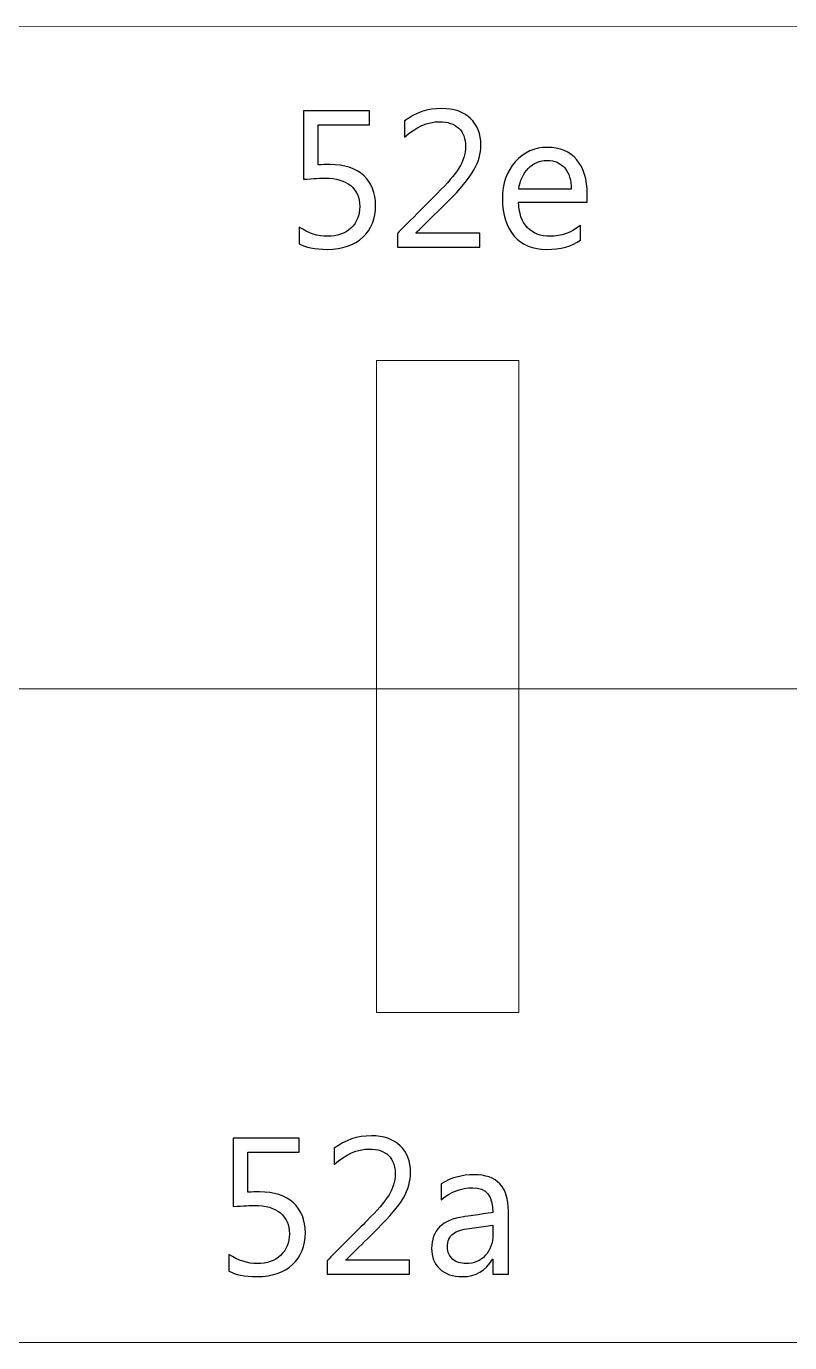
# Model space of a CAD drawing. Header units: centimetres. Extents: x -494 to 505, y -672 to 577.
# Drawn here: x -102.9 to -60.7, y 503.1 to 575.8 of the extents above; entities that cross this region are included whole.
import ezdxf

# ---------------------------------------------------------------- set-up
doc = ezdxf.new("R2010")
doc.units = ezdxf.units.CM
doc.header["$MEASUREMENT"] = 0
doc.layers.add('Camada 1', color=7, linetype='Continuous')
doc.layers.add('Camada 2', color=10, linetype='Continuous')

msp = doc.modelspace()

# ---------------------------------------------------------------- linework, layer by layer
at = {"layer": 'Camada 1', "lineweight": 9}
msp.add_lwpolyline([(-83.578954, 521.302996), (-75.701398, 521.302996), (-75.701398, 557.360836), (-83.578954, 557.360836), (-83.578954, 521.302996)], close=True, dxfattribs=at)
for points in [[(-145.138902, 575.831208), (-145.138902, 575.831208), (55.280306, 575.830192), (55.280306, 575.830192), (55.280306, 575.830192), (55.280306, 575.830192), (55.280306, 503.05716), (55.280306, 503.05716), (55.280306, 503.05716), (55.280306, 503.05716), (-145.138902, 503.063764), (-145.138902, 503.063764), (-145.138902, 503.063764), (-145.138902, 503.063764), (-145.138902, 575.831208), (-145.138902, 575.831208)], [(-145.138902, 539.208472), (-145.138902, 539.208472), (55.280306, 539.207964), (55.280306, 539.207964), (55.280306, 539.207964), (55.280306, 539.207964), (55.280306, 503.05716), (55.280306, 503.05716), (55.280306, 503.05716), (55.280306, 503.05716), (-145.138902, 503.060462), (-145.138902, 503.060462), (-145.138902, 503.060462), (-145.138902, 503.060462), (-145.138902, 539.208472), (-145.138902, 539.208472)]]:
    msp.add_open_spline(points, degree=3, knots=[0, 0, 0, 0, 0.2, 0.2, 0.2, 0.20000001, 0.4, 0.4, 0.4, 0.40000001, 0.6, 0.6, 0.6, 0.60000001, 1, 1, 1, 1], dxfattribs=at)
at = {"layer": 'Camada 2'}
for points, knots in [([(-77.874368, 563.63108), (-77.874368, 563.63108), (-82.412078, 563.63108), (-82.412078, 563.63108), (-82.412078, 563.63108), (-82.412078, 563.63108), (-82.412078, 564.394604), (-82.412078, 564.394604), (-82.412078, 564.394604), (-82.412078, 564.394604), (-80.218534, 566.59526), (-80.218534, 566.59526), (-80.218534, 566.59526), (-79.657702, 567.156092), (-79.257906, 567.622182), (-79.019654, 567.995054), (-79.019654, 567.995054), (-78.77937, 568.367672), (-78.659482, 568.767468), (-78.659482, 569.190378), (-78.659482, 569.190378), (-78.659482, 569.623956), (-78.78318, 569.961014), (-79.0321, 570.199266), (-79.0321, 570.199266), (-79.281274, 570.437518), (-79.634334, 570.555882), (-80.093058, 570.555882), (-80.093058, 570.555882), (-80.765142, 570.555882), (-81.408524, 570.269116), (-82.024982, 569.695584), (-82.024982, 569.695584), (-82.024982, 569.695584), (-82.024982, 570.598808), (-82.024982, 570.598808), (-82.024982, 570.598808), (-81.437226, 571.057786), (-80.752696, 571.287148), (-79.97317, 571.287148), (-79.97317, 571.287148), (-79.301086, 571.287148), (-78.772258, 571.104268), (-78.38694, 570.74054), (-78.38694, 570.74054), (-78.001622, 570.376812), (-77.809852, 569.887354), (-77.809852, 569.274452), (-77.809852, 569.274452), (-77.809852, 568.79236), (-77.94244, 568.319412), (-78.209648, 567.858656), (-78.209648, 567.858656), (-78.474824, 567.398154), (-78.95336, 566.8264), (-79.643224, 566.143648), (-79.643224, 566.143648), (-79.643224, 566.143648), (-81.379822, 564.426862), (-81.379822, 564.426862), (-81.379822, 564.426862), (-81.379822, 564.426862), (-81.379822, 564.405272), (-81.379822, 564.405272), (-81.379822, 564.405272), (-81.379822, 564.405272), (-77.874368, 564.405272), (-77.874368, 564.405272), (-77.874368, 564.405272), (-77.874368, 564.405272), (-77.874368, 563.63108), (-77.874368, 563.63108)], [0, 0, 0, 0, 0.052631579, 0.052631579, 0.052631579, 0.052631589, 0.105263158, 0.105263158, 0.105263158, 0.105263168, 0.157894737, 0.157894737, 0.157894737, 0.157894747, 0.210526316, 0.210526316, 0.210526316, 0.210526326, 0.263157895, 0.263157895, 0.263157895, 0.263157905, 0.315789474, 0.315789474, 0.315789474, 0.315789484, 0.368421053, 0.368421053, 0.368421053, 0.368421063, 0.421052632, 0.421052632, 0.421052632, 0.421052642, 0.473684211, 0.473684211, 0.473684211, 0.473684221, 0.526315789, 0.526315789, 0.526315789, 0.526315799, 0.578947368, 0.578947368, 0.578947368, 0.578947378, 0.631578947, 0.631578947, 0.631578947, 0.631578957, 0.684210526, 0.684210526, 0.684210526, 0.684210536, 0.736842105, 0.736842105, 0.736842105, 0.736842115, 0.789473684, 0.789473684, 0.789473684, 0.789473694, 0.842105263, 0.842105263, 0.842105263, 0.842105273, 0.894736842, 0.894736842, 0.894736842, 0.894736852, 1, 1, 1, 1]), ([(-87.853012, 563.81396), (-87.853012, 563.81396), (-87.853012, 564.727852), (-87.853012, 564.727852), (-87.853012, 564.727852), (-87.338662, 564.391048), (-86.815422, 564.222392), (-86.283292, 564.222392), (-86.283292, 564.222392), (-85.750908, 564.222392), (-85.322664, 564.373014), (-84.996528, 564.674004), (-84.996528, 564.674004), (-84.671916, 564.97347), (-84.508848, 565.373012), (-84.508848, 565.869582), (-84.508848, 565.869582), (-84.508848, 566.362342), (-84.675726, 566.74766), (-85.007196, 567.023504), (-85.007196, 567.023504), (-85.340444, 567.299602), (-85.815424, 567.437524), (-86.435438, 567.437524), (-86.435438, 567.437524), (-86.645242, 567.437524), (-87.03945, 567.416188), (-87.616538, 567.374786), (-87.616538, 567.374786), (-87.616538, 567.374786), (-87.616538, 571.158116), (-87.616538, 571.158116), (-87.616538, 571.158116), (-87.616538, 571.158116), (-83.971384, 571.158116), (-83.971384, 571.158116), (-83.971384, 571.158116), (-83.971384, 571.158116), (-83.971384, 570.383924), (-83.971384, 570.383924), (-83.971384, 570.383924), (-83.971384, 570.383924), (-86.79942, 570.383924), (-86.79942, 570.383924), (-86.79942, 570.383924), (-86.79942, 570.383924), (-86.79942, 568.16879), (-86.79942, 568.16879), (-86.79942, 568.16879), (-86.568026, 568.183014), (-86.35492, 568.19038), (-86.157816, 568.19038), (-86.157816, 568.19038), (-85.353144, 568.19038), (-84.72932, 567.987688), (-84.28863, 567.58459), (-84.28863, 567.58459), (-83.847686, 567.181238), (-83.627214, 566.627518), (-83.627214, 565.924954), (-83.627214, 565.924954), (-83.627214, 565.197498), (-83.863688, 564.611266), (-84.338668, 564.168798), (-84.338668, 564.168798), (-84.813648, 563.724298), (-85.46592, 563.502048), (-86.292182, 563.502048), (-86.292182, 563.502048), (-86.989158, 563.502048), (-87.509096, 563.605934), (-87.853012, 563.81396)], [0, 0, 0, 0, 0.052631579, 0.052631579, 0.052631579, 0.052631589, 0.105263158, 0.105263158, 0.105263158, 0.105263168, 0.157894737, 0.157894737, 0.157894737, 0.157894747, 0.210526316, 0.210526316, 0.210526316, 0.210526326, 0.263157895, 0.263157895, 0.263157895, 0.263157905, 0.315789474, 0.315789474, 0.315789474, 0.315789484, 0.368421053, 0.368421053, 0.368421053, 0.368421063, 0.421052632, 0.421052632, 0.421052632, 0.421052642, 0.473684211, 0.473684211, 0.473684211, 0.473684221, 0.526315789, 0.526315789, 0.526315789, 0.526315799, 0.578947368, 0.578947368, 0.578947368, 0.578947378, 0.631578947, 0.631578947, 0.631578947, 0.631578957, 0.684210526, 0.684210526, 0.684210526, 0.684210536, 0.736842105, 0.736842105, 0.736842105, 0.736842115, 0.789473684, 0.789473684, 0.789473684, 0.789473694, 0.842105263, 0.842105263, 0.842105263, 0.842105273, 0.894736842, 0.894736842, 0.894736842, 0.894736852, 1, 1, 1, 1]), ([(-71.928228, 566.104278), (-71.928228, 566.104278), (-75.724004, 566.104278), (-75.724004, 566.104278), (-75.724004, 566.104278), (-75.709526, 565.503822), (-75.548236, 565.039764), (-75.241912, 564.713628), (-75.241912, 564.713628), (-74.933556, 564.38546), (-74.510646, 564.222392), (-73.972928, 564.222392), (-73.972928, 564.222392), (-73.367138, 564.222392), (-72.81164, 564.423306), (-72.304402, 564.824626), (-72.304402, 564.824626), (-72.304402, 564.824626), (-72.304402, 564.018176), (-72.304402, 564.018176), (-72.304402, 564.018176), (-72.775826, 563.674006), (-73.401174, 563.502048), (-74.177398, 563.502048), (-74.177398, 563.502048), (-74.935334, 563.502048), (-75.532234, 563.745888), (-75.965812, 564.235092), (-75.965812, 564.235092), (-76.399644, 564.724296), (-76.616306, 565.412382), (-76.616306, 566.297826), (-76.616306, 566.297826), (-76.616306, 567.136534), (-76.379832, 567.817508), (-75.904852, 568.346082), (-75.904852, 568.346082), (-75.429872, 568.873132), (-74.842116, 569.13653), (-74.137774, 569.13653), (-74.137774, 569.13653), (-73.43521, 569.13653), (-72.890634, 568.908946), (-72.505316, 568.453778), (-72.505316, 568.453778), (-72.119998, 567.99861), (-71.928228, 567.365896), (-71.928228, 566.55589), (-71.928228, 566.55589), (-71.928228, 566.55589), (-71.928228, 566.104278), (-71.928228, 566.104278)], [0, 0, 0, 0, 0.071428571, 0.071428571, 0.071428571, 0.071428581, 0.142857143, 0.142857143, 0.142857143, 0.142857153, 0.214285714, 0.214285714, 0.214285714, 0.214285724, 0.285714286, 0.285714286, 0.285714286, 0.285714296, 0.357142857, 0.357142857, 0.357142857, 0.357142867, 0.428571429, 0.428571429, 0.428571429, 0.428571439, 0.5, 0.5, 0.5, 0.50000001, 0.571428571, 0.571428571, 0.571428571, 0.571428581, 0.642857143, 0.642857143, 0.642857143, 0.642857153, 0.714285714, 0.714285714, 0.714285714, 0.714285724, 0.785714286, 0.785714286, 0.785714286, 0.785714296, 0.857142857, 0.857142857, 0.857142857, 0.857142867, 1, 1, 1, 1]), ([(-72.809862, 566.835544), (-72.813418, 567.333638), (-72.93356, 567.722512), (-73.170034, 568.000388), (-73.170034, 568.000388), (-73.406762, 568.27801), (-73.734676, 568.416186), (-74.15403, 568.416186), (-74.15403, 568.416186), (-74.558906, 568.416186), (-74.904854, 568.270898), (-75.188064, 567.978798), (-75.188064, 567.978798), (-75.471274, 567.686698), (-75.646788, 567.306714), (-75.713082, 566.835544), (-75.713082, 566.835544), (-75.713082, 566.835544), (-72.809862, 566.835544), (-72.809862, 566.835544)], [0, 0, 0, 0, 0.166666667, 0.166666667, 0.166666667, 0.166666677, 0.333333333, 0.333333333, 0.333333333, 0.333333343, 0.5, 0.5, 0.5, 0.50000001, 0.666666667, 0.666666667, 0.666666667, 0.666666677, 1, 1, 1, 1]), ([(-91.739212, 507.01956), (-91.739212, 507.01956), (-91.739212, 507.933452), (-91.739212, 507.933452), (-91.739212, 507.933452), (-91.224862, 507.596648), (-90.701622, 507.427992), (-90.169492, 507.427992), (-90.169492, 507.427992), (-89.637108, 507.427992), (-89.208864, 507.578614), (-88.882728, 507.879604), (-88.882728, 507.879604), (-88.558116, 508.17907), (-88.395048, 508.578612), (-88.395048, 509.075182), (-88.395048, 509.075182), (-88.395048, 509.567942), (-88.561926, 509.95326), (-88.893396, 510.229104), (-88.893396, 510.229104), (-89.226644, 510.505202), (-89.701624, 510.643124), (-90.321638, 510.643124), (-90.321638, 510.643124), (-90.531442, 510.643124), (-90.92565, 510.621788), (-91.502738, 510.580386), (-91.502738, 510.580386), (-91.502738, 510.580386), (-91.502738, 514.363716), (-91.502738, 514.363716), (-91.502738, 514.363716), (-91.502738, 514.363716), (-87.857584, 514.363716), (-87.857584, 514.363716), (-87.857584, 514.363716), (-87.857584, 514.363716), (-87.857584, 513.589524), (-87.857584, 513.589524), (-87.857584, 513.589524), (-87.857584, 513.589524), (-90.68562, 513.589524), (-90.68562, 513.589524), (-90.68562, 513.589524), (-90.68562, 513.589524), (-90.68562, 511.37439), (-90.68562, 511.37439), (-90.68562, 511.37439), (-90.454226, 511.388614), (-90.24112, 511.39598), (-90.044016, 511.39598), (-90.044016, 511.39598), (-89.239344, 511.39598), (-88.61552, 511.193288), (-88.17483, 510.79019), (-88.17483, 510.79019), (-87.733886, 510.386838), (-87.513414, 509.833118), (-87.513414, 509.130554), (-87.513414, 509.130554), (-87.513414, 508.403098), (-87.749888, 507.816866), (-88.224868, 507.374398), (-88.224868, 507.374398), (-88.699848, 506.929898), (-89.35212, 506.707648), (-90.178382, 506.707648), (-90.178382, 506.707648), (-90.875358, 506.707648), (-91.395296, 506.811534), (-91.739212, 507.01956)], [0, 0, 0, 0, 0.052631579, 0.052631579, 0.052631579, 0.052631589, 0.105263158, 0.105263158, 0.105263158, 0.105263168, 0.157894737, 0.157894737, 0.157894737, 0.157894747, 0.210526316, 0.210526316, 0.210526316, 0.210526326, 0.263157895, 0.263157895, 0.263157895, 0.263157905, 0.315789474, 0.315789474, 0.315789474, 0.315789484, 0.368421053, 0.368421053, 0.368421053, 0.368421063, 0.421052632, 0.421052632, 0.421052632, 0.421052642, 0.473684211, 0.473684211, 0.473684211, 0.473684221, 0.526315789, 0.526315789, 0.526315789, 0.526315799, 0.578947368, 0.578947368, 0.578947368, 0.578947378, 0.631578947, 0.631578947, 0.631578947, 0.631578957, 0.684210526, 0.684210526, 0.684210526, 0.684210536, 0.736842105, 0.736842105, 0.736842105, 0.736842115, 0.789473684, 0.789473684, 0.789473684, 0.789473694, 0.842105263, 0.842105263, 0.842105263, 0.842105273, 0.894736842, 0.894736842, 0.894736842, 0.894736852, 1, 1, 1, 1]), ([(-81.760568, 506.83668), (-81.760568, 506.83668), (-86.298278, 506.83668), (-86.298278, 506.83668), (-86.298278, 506.83668), (-86.298278, 506.83668), (-86.298278, 507.600204), (-86.298278, 507.600204), (-86.298278, 507.600204), (-86.298278, 507.600204), (-84.104734, 509.80086), (-84.104734, 509.80086), (-84.104734, 509.80086), (-83.543902, 510.361692), (-83.144106, 510.827782), (-82.905854, 511.200654), (-82.905854, 511.200654), (-82.66557, 511.573272), (-82.545682, 511.973068), (-82.545682, 512.395978), (-82.545682, 512.395978), (-82.545682, 512.829556), (-82.66938, 513.166614), (-82.9183, 513.404866), (-82.9183, 513.404866), (-83.167474, 513.643118), (-83.520534, 513.761482), (-83.979258, 513.761482), (-83.979258, 513.761482), (-84.651342, 513.761482), (-85.294724, 513.474716), (-85.911182, 512.901184), (-85.911182, 512.901184), (-85.911182, 512.901184), (-85.911182, 513.804408), (-85.911182, 513.804408), (-85.911182, 513.804408), (-85.323426, 514.263386), (-84.638896, 514.492748), (-83.85937, 514.492748), (-83.85937, 514.492748), (-83.187286, 514.492748), (-82.658458, 514.309868), (-82.27314, 513.94614), (-82.27314, 513.94614), (-81.887822, 513.582412), (-81.696052, 513.092954), (-81.696052, 512.480052), (-81.696052, 512.480052), (-81.696052, 511.99796), (-81.82864, 511.525012), (-82.095848, 511.064256), (-82.095848, 511.064256), (-82.361024, 510.603754), (-82.83956, 510.032), (-83.529424, 509.349248), (-83.529424, 509.349248), (-83.529424, 509.349248), (-85.266022, 507.632462), (-85.266022, 507.632462), (-85.266022, 507.632462), (-85.266022, 507.632462), (-85.266022, 507.610872), (-85.266022, 507.610872), (-85.266022, 507.610872), (-85.266022, 507.610872), (-81.760568, 507.610872), (-81.760568, 507.610872), (-81.760568, 507.610872), (-81.760568, 507.610872), (-81.760568, 506.83668), (-81.760568, 506.83668)], [0, 0, 0, 0, 0.052631579, 0.052631579, 0.052631579, 0.052631589, 0.105263158, 0.105263158, 0.105263158, 0.105263168, 0.157894737, 0.157894737, 0.157894737, 0.157894747, 0.210526316, 0.210526316, 0.210526316, 0.210526326, 0.263157895, 0.263157895, 0.263157895, 0.263157905, 0.315789474, 0.315789474, 0.315789474, 0.315789484, 0.368421053, 0.368421053, 0.368421053, 0.368421063, 0.421052632, 0.421052632, 0.421052632, 0.421052642, 0.473684211, 0.473684211, 0.473684211, 0.473684221, 0.526315789, 0.526315789, 0.526315789, 0.526315799, 0.578947368, 0.578947368, 0.578947368, 0.578947378, 0.631578947, 0.631578947, 0.631578947, 0.631578957, 0.684210526, 0.684210526, 0.684210526, 0.684210536, 0.736842105, 0.736842105, 0.736842105, 0.736842115, 0.789473684, 0.789473684, 0.789473684, 0.789473694, 0.842105263, 0.842105263, 0.842105263, 0.842105273, 0.894736842, 0.894736842, 0.894736842, 0.894736852, 1, 1, 1, 1]), ([(-76.287376, 506.83668), (-76.287376, 506.83668), (-77.147674, 506.83668), (-77.147674, 506.83668), (-77.147674, 506.83668), (-77.147674, 506.83668), (-77.147674, 507.677166), (-77.147674, 507.677166), (-77.147674, 507.677166), (-77.147674, 507.677166), (-77.169264, 507.677166), (-77.169264, 507.677166), (-77.169264, 507.677166), (-77.54366, 507.030228), (-78.093824, 506.707648), (-78.823312, 506.707648), (-78.823312, 506.707648), (-79.359252, 506.707648), (-79.778606, 506.849126), (-80.081374, 507.134114), (-80.081374, 507.134114), (-80.384396, 507.417324), (-80.534764, 507.793752), (-80.534764, 508.263144), (-80.534764, 508.263144), (-80.534764, 509.26873), (-79.943452, 509.854708), (-78.760574, 510.019554), (-78.760574, 510.019554), (-78.760574, 510.019554), (-77.147674, 510.24536), (-77.147674, 510.24536), (-77.147674, 510.24536), (-77.147674, 511.162808), (-77.51699, 511.621786), (-78.255114, 511.621786), (-78.255114, 511.621786), (-78.902306, 511.621786), (-79.486506, 511.399536), (-80.007968, 510.955036), (-80.007968, 510.955036), (-80.007968, 510.955036), (-80.007968, 511.83667), (-80.007968, 511.83667), (-80.007968, 511.83667), (-79.479394, 512.173728), (-78.871826, 512.34213), (-78.181708, 512.34213), (-78.181708, 512.34213), (-76.918312, 512.34213), (-76.287376, 511.673602), (-76.287376, 510.335022), (-76.287376, 510.335022), (-76.287376, 510.335022), (-76.287376, 506.83668), (-76.287376, 506.83668)], [0, 0, 0, 0, 0.066666667, 0.066666667, 0.066666667, 0.066666677, 0.133333333, 0.133333333, 0.133333333, 0.133333343, 0.2, 0.2, 0.2, 0.20000001, 0.266666667, 0.266666667, 0.266666667, 0.266666677, 0.333333333, 0.333333333, 0.333333333, 0.333333343, 0.4, 0.4, 0.4, 0.40000001, 0.466666667, 0.466666667, 0.466666667, 0.466666677, 0.533333333, 0.533333333, 0.533333333, 0.533333343, 0.6, 0.6, 0.6, 0.60000001, 0.666666667, 0.666666667, 0.666666667, 0.666666677, 0.733333333, 0.733333333, 0.733333333, 0.733333343, 0.8, 0.8, 0.8, 0.80000001, 0.866666667, 0.866666667, 0.866666667, 0.866666677, 1, 1, 1, 1]), ([(-77.147674, 509.557274), (-77.147674, 509.557274), (-78.445106, 509.37795), (-78.445106, 509.37795), (-78.445106, 509.37795), (-78.844902, 509.322324), (-79.145892, 509.221994), (-79.34833, 509.080516), (-79.34833, 509.080516), (-79.551022, 508.937006), (-79.65313, 508.686054), (-79.65313, 508.324104), (-79.65313, 508.324104), (-79.65313, 508.060706), (-79.559912, 507.845568), (-79.371698, 507.678944), (-79.371698, 507.678944), (-79.185262, 507.51232), (-78.934564, 507.427992), (-78.62443, 507.427992), (-78.62443, 507.427992), (-78.196186, 507.427992), (-77.843126, 507.578614), (-77.56525, 507.877826), (-77.56525, 507.877826), (-77.287374, 508.17907), (-77.147674, 508.5588), (-77.147674, 509.019556), (-77.147674, 509.019556), (-77.147674, 509.019556), (-77.147674, 509.557274), (-77.147674, 509.557274)], [0, 0, 0, 0, 0.111111111, 0.111111111, 0.111111111, 0.111111121, 0.222222222, 0.222222222, 0.222222222, 0.222222232, 0.333333333, 0.333333333, 0.333333333, 0.333333343, 0.444444444, 0.444444444, 0.444444444, 0.444444454, 0.555555556, 0.555555556, 0.555555556, 0.555555566, 0.666666667, 0.666666667, 0.666666667, 0.666666677, 0.777777778, 0.777777778, 0.777777778, 0.777777788, 1, 1, 1, 1])]:
    msp.add_open_spline(points, degree=3, knots=knots, dxfattribs=at)
at = {"layer": 'Camada 2', "lineweight": 9}
for points, knots in [([(-77.874368, 563.63108), (-77.874368, 563.63108), (-82.412078, 563.63108), (-82.412078, 563.63108), (-82.412078, 563.63108), (-82.412078, 563.63108), (-82.412078, 564.394604), (-82.412078, 564.394604), (-82.412078, 564.394604), (-82.412078, 564.394604), (-80.218534, 566.59526), (-80.218534, 566.59526), (-80.218534, 566.59526), (-79.657702, 567.156092), (-79.257906, 567.622182), (-79.019654, 567.995054), (-79.019654, 567.995054), (-78.77937, 568.367672), (-78.659482, 568.767468), (-78.659482, 569.190378), (-78.659482, 569.190378), (-78.659482, 569.623956), (-78.78318, 569.961014), (-79.0321, 570.199266), (-79.0321, 570.199266), (-79.281274, 570.437518), (-79.634334, 570.555882), (-80.093058, 570.555882), (-80.093058, 570.555882), (-80.765142, 570.555882), (-81.408524, 570.269116), (-82.024982, 569.695584), (-82.024982, 569.695584), (-82.024982, 569.695584), (-82.024982, 570.598808), (-82.024982, 570.598808), (-82.024982, 570.598808), (-81.437226, 571.057786), (-80.752696, 571.287148), (-79.97317, 571.287148), (-79.97317, 571.287148), (-79.301086, 571.287148), (-78.772258, 571.104268), (-78.38694, 570.74054), (-78.38694, 570.74054), (-78.001622, 570.376812), (-77.809852, 569.887354), (-77.809852, 569.274452), (-77.809852, 569.274452), (-77.809852, 568.79236), (-77.94244, 568.319412), (-78.209648, 567.858656), (-78.209648, 567.858656), (-78.474824, 567.398154), (-78.95336, 566.8264), (-79.643224, 566.143648), (-79.643224, 566.143648), (-79.643224, 566.143648), (-81.379822, 564.426862), (-81.379822, 564.426862), (-81.379822, 564.426862), (-81.379822, 564.426862), (-81.379822, 564.405272), (-81.379822, 564.405272), (-81.379822, 564.405272), (-81.379822, 564.405272), (-77.874368, 564.405272), (-77.874368, 564.405272), (-77.874368, 564.405272), (-77.874368, 564.405272), (-77.874368, 563.63108), (-77.874368, 563.63108)], [0, 0, 0, 0, 0.052631579, 0.052631579, 0.052631579, 0.052631589, 0.105263158, 0.105263158, 0.105263158, 0.105263168, 0.157894737, 0.157894737, 0.157894737, 0.157894747, 0.210526316, 0.210526316, 0.210526316, 0.210526326, 0.263157895, 0.263157895, 0.263157895, 0.263157905, 0.315789474, 0.315789474, 0.315789474, 0.315789484, 0.368421053, 0.368421053, 0.368421053, 0.368421063, 0.421052632, 0.421052632, 0.421052632, 0.421052642, 0.473684211, 0.473684211, 0.473684211, 0.473684221, 0.526315789, 0.526315789, 0.526315789, 0.526315799, 0.578947368, 0.578947368, 0.578947368, 0.578947378, 0.631578947, 0.631578947, 0.631578947, 0.631578957, 0.684210526, 0.684210526, 0.684210526, 0.684210536, 0.736842105, 0.736842105, 0.736842105, 0.736842115, 0.789473684, 0.789473684, 0.789473684, 0.789473694, 0.842105263, 0.842105263, 0.842105263, 0.842105273, 0.894736842, 0.894736842, 0.894736842, 0.894736852, 1, 1, 1, 1]), ([(-87.853012, 563.81396), (-87.853012, 563.81396), (-87.853012, 564.727852), (-87.853012, 564.727852), (-87.853012, 564.727852), (-87.338662, 564.391048), (-86.815422, 564.222392), (-86.283292, 564.222392), (-86.283292, 564.222392), (-85.750908, 564.222392), (-85.322664, 564.373014), (-84.996528, 564.674004), (-84.996528, 564.674004), (-84.671916, 564.97347), (-84.508848, 565.373012), (-84.508848, 565.869582), (-84.508848, 565.869582), (-84.508848, 566.362342), (-84.675726, 566.74766), (-85.007196, 567.023504), (-85.007196, 567.023504), (-85.340444, 567.299602), (-85.815424, 567.437524), (-86.435438, 567.437524), (-86.435438, 567.437524), (-86.645242, 567.437524), (-87.03945, 567.416188), (-87.616538, 567.374786), (-87.616538, 567.374786), (-87.616538, 567.374786), (-87.616538, 571.158116), (-87.616538, 571.158116), (-87.616538, 571.158116), (-87.616538, 571.158116), (-83.971384, 571.158116), (-83.971384, 571.158116), (-83.971384, 571.158116), (-83.971384, 571.158116), (-83.971384, 570.383924), (-83.971384, 570.383924), (-83.971384, 570.383924), (-83.971384, 570.383924), (-86.79942, 570.383924), (-86.79942, 570.383924), (-86.79942, 570.383924), (-86.79942, 570.383924), (-86.79942, 568.16879), (-86.79942, 568.16879), (-86.79942, 568.16879), (-86.568026, 568.183014), (-86.35492, 568.19038), (-86.157816, 568.19038), (-86.157816, 568.19038), (-85.353144, 568.19038), (-84.72932, 567.987688), (-84.28863, 567.58459), (-84.28863, 567.58459), (-83.847686, 567.181238), (-83.627214, 566.627518), (-83.627214, 565.924954), (-83.627214, 565.924954), (-83.627214, 565.197498), (-83.863688, 564.611266), (-84.338668, 564.168798), (-84.338668, 564.168798), (-84.813648, 563.724298), (-85.46592, 563.502048), (-86.292182, 563.502048), (-86.292182, 563.502048), (-86.989158, 563.502048), (-87.509096, 563.605934), (-87.853012, 563.81396)], [0, 0, 0, 0, 0.052631579, 0.052631579, 0.052631579, 0.052631589, 0.105263158, 0.105263158, 0.105263158, 0.105263168, 0.157894737, 0.157894737, 0.157894737, 0.157894747, 0.210526316, 0.210526316, 0.210526316, 0.210526326, 0.263157895, 0.263157895, 0.263157895, 0.263157905, 0.315789474, 0.315789474, 0.315789474, 0.315789484, 0.368421053, 0.368421053, 0.368421053, 0.368421063, 0.421052632, 0.421052632, 0.421052632, 0.421052642, 0.473684211, 0.473684211, 0.473684211, 0.473684221, 0.526315789, 0.526315789, 0.526315789, 0.526315799, 0.578947368, 0.578947368, 0.578947368, 0.578947378, 0.631578947, 0.631578947, 0.631578947, 0.631578957, 0.684210526, 0.684210526, 0.684210526, 0.684210536, 0.736842105, 0.736842105, 0.736842105, 0.736842115, 0.789473684, 0.789473684, 0.789473684, 0.789473694, 0.842105263, 0.842105263, 0.842105263, 0.842105273, 0.894736842, 0.894736842, 0.894736842, 0.894736852, 1, 1, 1, 1]), ([(-71.928228, 566.104278), (-71.928228, 566.104278), (-75.724004, 566.104278), (-75.724004, 566.104278), (-75.724004, 566.104278), (-75.709526, 565.503822), (-75.548236, 565.039764), (-75.241912, 564.713628), (-75.241912, 564.713628), (-74.933556, 564.38546), (-74.510646, 564.222392), (-73.972928, 564.222392), (-73.972928, 564.222392), (-73.367138, 564.222392), (-72.81164, 564.423306), (-72.304402, 564.824626), (-72.304402, 564.824626), (-72.304402, 564.824626), (-72.304402, 564.018176), (-72.304402, 564.018176), (-72.304402, 564.018176), (-72.775826, 563.674006), (-73.401174, 563.502048), (-74.177398, 563.502048), (-74.177398, 563.502048), (-74.935334, 563.502048), (-75.532234, 563.745888), (-75.965812, 564.235092), (-75.965812, 564.235092), (-76.399644, 564.724296), (-76.616306, 565.412382), (-76.616306, 566.297826), (-76.616306, 566.297826), (-76.616306, 567.136534), (-76.379832, 567.817508), (-75.904852, 568.346082), (-75.904852, 568.346082), (-75.429872, 568.873132), (-74.842116, 569.13653), (-74.137774, 569.13653), (-74.137774, 569.13653), (-73.43521, 569.13653), (-72.890634, 568.908946), (-72.505316, 568.453778), (-72.505316, 568.453778), (-72.119998, 567.99861), (-71.928228, 567.365896), (-71.928228, 566.55589), (-71.928228, 566.55589), (-71.928228, 566.55589), (-71.928228, 566.104278), (-71.928228, 566.104278)], [0, 0, 0, 0, 0.071428571, 0.071428571, 0.071428571, 0.071428581, 0.142857143, 0.142857143, 0.142857143, 0.142857153, 0.214285714, 0.214285714, 0.214285714, 0.214285724, 0.285714286, 0.285714286, 0.285714286, 0.285714296, 0.357142857, 0.357142857, 0.357142857, 0.357142867, 0.428571429, 0.428571429, 0.428571429, 0.428571439, 0.5, 0.5, 0.5, 0.50000001, 0.571428571, 0.571428571, 0.571428571, 0.571428581, 0.642857143, 0.642857143, 0.642857143, 0.642857153, 0.714285714, 0.714285714, 0.714285714, 0.714285724, 0.785714286, 0.785714286, 0.785714286, 0.785714296, 0.857142857, 0.857142857, 0.857142857, 0.857142867, 1, 1, 1, 1]), ([(-72.809862, 566.835544), (-72.813418, 567.333638), (-72.93356, 567.722512), (-73.170034, 568.000388), (-73.170034, 568.000388), (-73.406762, 568.27801), (-73.734676, 568.416186), (-74.15403, 568.416186), (-74.15403, 568.416186), (-74.558906, 568.416186), (-74.904854, 568.270898), (-75.188064, 567.978798), (-75.188064, 567.978798), (-75.471274, 567.686698), (-75.646788, 567.306714), (-75.713082, 566.835544), (-75.713082, 566.835544), (-75.713082, 566.835544), (-72.809862, 566.835544), (-72.809862, 566.835544)], [0, 0, 0, 0, 0.166666667, 0.166666667, 0.166666667, 0.166666677, 0.333333333, 0.333333333, 0.333333333, 0.333333343, 0.5, 0.5, 0.5, 0.50000001, 0.666666667, 0.666666667, 0.666666667, 0.666666677, 1, 1, 1, 1]), ([(-91.739212, 507.01956), (-91.739212, 507.01956), (-91.739212, 507.933452), (-91.739212, 507.933452), (-91.739212, 507.933452), (-91.224862, 507.596648), (-90.701622, 507.427992), (-90.169492, 507.427992), (-90.169492, 507.427992), (-89.637108, 507.427992), (-89.208864, 507.578614), (-88.882728, 507.879604), (-88.882728, 507.879604), (-88.558116, 508.17907), (-88.395048, 508.578612), (-88.395048, 509.075182), (-88.395048, 509.075182), (-88.395048, 509.567942), (-88.561926, 509.95326), (-88.893396, 510.229104), (-88.893396, 510.229104), (-89.226644, 510.505202), (-89.701624, 510.643124), (-90.321638, 510.643124), (-90.321638, 510.643124), (-90.531442, 510.643124), (-90.92565, 510.621788), (-91.502738, 510.580386), (-91.502738, 510.580386), (-91.502738, 510.580386), (-91.502738, 514.363716), (-91.502738, 514.363716), (-91.502738, 514.363716), (-91.502738, 514.363716), (-87.857584, 514.363716), (-87.857584, 514.363716), (-87.857584, 514.363716), (-87.857584, 514.363716), (-87.857584, 513.589524), (-87.857584, 513.589524), (-87.857584, 513.589524), (-87.857584, 513.589524), (-90.68562, 513.589524), (-90.68562, 513.589524), (-90.68562, 513.589524), (-90.68562, 513.589524), (-90.68562, 511.37439), (-90.68562, 511.37439), (-90.68562, 511.37439), (-90.454226, 511.388614), (-90.24112, 511.39598), (-90.044016, 511.39598), (-90.044016, 511.39598), (-89.239344, 511.39598), (-88.61552, 511.193288), (-88.17483, 510.79019), (-88.17483, 510.79019), (-87.733886, 510.386838), (-87.513414, 509.833118), (-87.513414, 509.130554), (-87.513414, 509.130554), (-87.513414, 508.403098), (-87.749888, 507.816866), (-88.224868, 507.374398), (-88.224868, 507.374398), (-88.699848, 506.929898), (-89.35212, 506.707648), (-90.178382, 506.707648), (-90.178382, 506.707648), (-90.875358, 506.707648), (-91.395296, 506.811534), (-91.739212, 507.01956)], [0, 0, 0, 0, 0.052631579, 0.052631579, 0.052631579, 0.052631589, 0.105263158, 0.105263158, 0.105263158, 0.105263168, 0.157894737, 0.157894737, 0.157894737, 0.157894747, 0.210526316, 0.210526316, 0.210526316, 0.210526326, 0.263157895, 0.263157895, 0.263157895, 0.263157905, 0.315789474, 0.315789474, 0.315789474, 0.315789484, 0.368421053, 0.368421053, 0.368421053, 0.368421063, 0.421052632, 0.421052632, 0.421052632, 0.421052642, 0.473684211, 0.473684211, 0.473684211, 0.473684221, 0.526315789, 0.526315789, 0.526315789, 0.526315799, 0.578947368, 0.578947368, 0.578947368, 0.578947378, 0.631578947, 0.631578947, 0.631578947, 0.631578957, 0.684210526, 0.684210526, 0.684210526, 0.684210536, 0.736842105, 0.736842105, 0.736842105, 0.736842115, 0.789473684, 0.789473684, 0.789473684, 0.789473694, 0.842105263, 0.842105263, 0.842105263, 0.842105273, 0.894736842, 0.894736842, 0.894736842, 0.894736852, 1, 1, 1, 1]), ([(-81.760568, 506.83668), (-81.760568, 506.83668), (-86.298278, 506.83668), (-86.298278, 506.83668), (-86.298278, 506.83668), (-86.298278, 506.83668), (-86.298278, 507.600204), (-86.298278, 507.600204), (-86.298278, 507.600204), (-86.298278, 507.600204), (-84.104734, 509.80086), (-84.104734, 509.80086), (-84.104734, 509.80086), (-83.543902, 510.361692), (-83.144106, 510.827782), (-82.905854, 511.200654), (-82.905854, 511.200654), (-82.66557, 511.573272), (-82.545682, 511.973068), (-82.545682, 512.395978), (-82.545682, 512.395978), (-82.545682, 512.829556), (-82.66938, 513.166614), (-82.9183, 513.404866), (-82.9183, 513.404866), (-83.167474, 513.643118), (-83.520534, 513.761482), (-83.979258, 513.761482), (-83.979258, 513.761482), (-84.651342, 513.761482), (-85.294724, 513.474716), (-85.911182, 512.901184), (-85.911182, 512.901184), (-85.911182, 512.901184), (-85.911182, 513.804408), (-85.911182, 513.804408), (-85.911182, 513.804408), (-85.323426, 514.263386), (-84.638896, 514.492748), (-83.85937, 514.492748), (-83.85937, 514.492748), (-83.187286, 514.492748), (-82.658458, 514.309868), (-82.27314, 513.94614), (-82.27314, 513.94614), (-81.887822, 513.582412), (-81.696052, 513.092954), (-81.696052, 512.480052), (-81.696052, 512.480052), (-81.696052, 511.99796), (-81.82864, 511.525012), (-82.095848, 511.064256), (-82.095848, 511.064256), (-82.361024, 510.603754), (-82.83956, 510.032), (-83.529424, 509.349248), (-83.529424, 509.349248), (-83.529424, 509.349248), (-85.266022, 507.632462), (-85.266022, 507.632462), (-85.266022, 507.632462), (-85.266022, 507.632462), (-85.266022, 507.610872), (-85.266022, 507.610872), (-85.266022, 507.610872), (-85.266022, 507.610872), (-81.760568, 507.610872), (-81.760568, 507.610872), (-81.760568, 507.610872), (-81.760568, 507.610872), (-81.760568, 506.83668), (-81.760568, 506.83668)], [0, 0, 0, 0, 0.052631579, 0.052631579, 0.052631579, 0.052631589, 0.105263158, 0.105263158, 0.105263158, 0.105263168, 0.157894737, 0.157894737, 0.157894737, 0.157894747, 0.210526316, 0.210526316, 0.210526316, 0.210526326, 0.263157895, 0.263157895, 0.263157895, 0.263157905, 0.315789474, 0.315789474, 0.315789474, 0.315789484, 0.368421053, 0.368421053, 0.368421053, 0.368421063, 0.421052632, 0.421052632, 0.421052632, 0.421052642, 0.473684211, 0.473684211, 0.473684211, 0.473684221, 0.526315789, 0.526315789, 0.526315789, 0.526315799, 0.578947368, 0.578947368, 0.578947368, 0.578947378, 0.631578947, 0.631578947, 0.631578947, 0.631578957, 0.684210526, 0.684210526, 0.684210526, 0.684210536, 0.736842105, 0.736842105, 0.736842105, 0.736842115, 0.789473684, 0.789473684, 0.789473684, 0.789473694, 0.842105263, 0.842105263, 0.842105263, 0.842105273, 0.894736842, 0.894736842, 0.894736842, 0.894736852, 1, 1, 1, 1]), ([(-76.287376, 506.83668), (-76.287376, 506.83668), (-77.147674, 506.83668), (-77.147674, 506.83668), (-77.147674, 506.83668), (-77.147674, 506.83668), (-77.147674, 507.677166), (-77.147674, 507.677166), (-77.147674, 507.677166), (-77.147674, 507.677166), (-77.169264, 507.677166), (-77.169264, 507.677166), (-77.169264, 507.677166), (-77.54366, 507.030228), (-78.093824, 506.707648), (-78.823312, 506.707648), (-78.823312, 506.707648), (-79.359252, 506.707648), (-79.778606, 506.849126), (-80.081374, 507.134114), (-80.081374, 507.134114), (-80.384396, 507.417324), (-80.534764, 507.793752), (-80.534764, 508.263144), (-80.534764, 508.263144), (-80.534764, 509.26873), (-79.943452, 509.854708), (-78.760574, 510.019554), (-78.760574, 510.019554), (-78.760574, 510.019554), (-77.147674, 510.24536), (-77.147674, 510.24536), (-77.147674, 510.24536), (-77.147674, 511.162808), (-77.51699, 511.621786), (-78.255114, 511.621786), (-78.255114, 511.621786), (-78.902306, 511.621786), (-79.486506, 511.399536), (-80.007968, 510.955036), (-80.007968, 510.955036), (-80.007968, 510.955036), (-80.007968, 511.83667), (-80.007968, 511.83667), (-80.007968, 511.83667), (-79.479394, 512.173728), (-78.871826, 512.34213), (-78.181708, 512.34213), (-78.181708, 512.34213), (-76.918312, 512.34213), (-76.287376, 511.673602), (-76.287376, 510.335022), (-76.287376, 510.335022), (-76.287376, 510.335022), (-76.287376, 506.83668), (-76.287376, 506.83668)], [0, 0, 0, 0, 0.066666667, 0.066666667, 0.066666667, 0.066666677, 0.133333333, 0.133333333, 0.133333333, 0.133333343, 0.2, 0.2, 0.2, 0.20000001, 0.266666667, 0.266666667, 0.266666667, 0.266666677, 0.333333333, 0.333333333, 0.333333333, 0.333333343, 0.4, 0.4, 0.4, 0.40000001, 0.466666667, 0.466666667, 0.466666667, 0.466666677, 0.533333333, 0.533333333, 0.533333333, 0.533333343, 0.6, 0.6, 0.6, 0.60000001, 0.666666667, 0.666666667, 0.666666667, 0.666666677, 0.733333333, 0.733333333, 0.733333333, 0.733333343, 0.8, 0.8, 0.8, 0.80000001, 0.866666667, 0.866666667, 0.866666667, 0.866666677, 1, 1, 1, 1]), ([(-77.147674, 509.557274), (-77.147674, 509.557274), (-78.445106, 509.37795), (-78.445106, 509.37795), (-78.445106, 509.37795), (-78.844902, 509.322324), (-79.145892, 509.221994), (-79.34833, 509.080516), (-79.34833, 509.080516), (-79.551022, 508.937006), (-79.65313, 508.686054), (-79.65313, 508.324104), (-79.65313, 508.324104), (-79.65313, 508.060706), (-79.559912, 507.845568), (-79.371698, 507.678944), (-79.371698, 507.678944), (-79.185262, 507.51232), (-78.934564, 507.427992), (-78.62443, 507.427992), (-78.62443, 507.427992), (-78.196186, 507.427992), (-77.843126, 507.578614), (-77.56525, 507.877826), (-77.56525, 507.877826), (-77.287374, 508.17907), (-77.147674, 508.5588), (-77.147674, 509.019556), (-77.147674, 509.019556), (-77.147674, 509.019556), (-77.147674, 509.557274), (-77.147674, 509.557274)], [0, 0, 0, 0, 0.111111111, 0.111111111, 0.111111111, 0.111111121, 0.222222222, 0.222222222, 0.222222222, 0.222222232, 0.333333333, 0.333333333, 0.333333333, 0.333333343, 0.444444444, 0.444444444, 0.444444444, 0.444444454, 0.555555556, 0.555555556, 0.555555556, 0.555555566, 0.666666667, 0.666666667, 0.666666667, 0.666666677, 0.777777778, 0.777777778, 0.777777778, 0.777777788, 1, 1, 1, 1])]:
    msp.add_open_spline(points, degree=3, knots=knots, dxfattribs=at)

doc.saveas('drawing.dxf')
